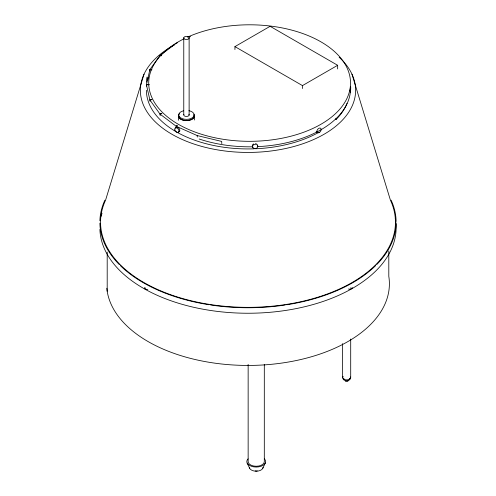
<?xml version="1.0" encoding="UTF-8"?>
<svg xmlns="http://www.w3.org/2000/svg" width="496" height="496" viewBox="0 0 496 496"><rect width="100%" height="100%" fill="white"/><g stroke="black" fill="none" stroke-linecap="round" stroke-linejoin="round"><path stroke-width="0.74" d="M147.833 80.16L148.037 78.176M146.587 86.161L146.419 84.785L149.879 69.607L160.028 55.465L176.173 43.319L177.574 42.693M148.13 77.686L148.304 77.159L148.478 77.705M144.026 74.202L105.567 200.192A147.455 85.132 0 0 0 248 307.359A147.455 85.132 0 0 0 390.433 200.192L351.974 74.202M262.806 468.286L265.329 463.004M146.729 82.206L146.494 80.061L147.045 77.06M176.309 127.751L176.173 126.257L177.153 125.389M234.937 49.544L234.937 46.612L270.122 26.3L337.652 65.292L337.652 68.956M234.937 46.612L302.473 85.603L337.652 65.292M160.196 115.624L160.028 114.111L161.305 113.417M149.073 84.37L146.419 84.785L149.879 99.969L160.028 114.111L176.173 126.257L177.27 125.662M150.04 101.314L149.879 99.969L151.739 99.361M160.028 114.111L161.95 113.485M149.879 99.969L151.943 99.646M150.04 71.009L149.879 69.607L151.875 69.595M146.419 84.785L149.166 84.779M161.51 55.688L160.028 55.465L161.126 55.843M149.879 69.607L151.801 69.905M176.173 126.257L197.21 135.575L221.706 141.434L221.786 143.635M335.426 119.369L335.972 119.61A101.581 58.646 0 0 0 347.026 103.348M247.12 463.004L249.649 468.286M197.21 135.575L197.303 137.051M388.802 250.982L388.802 276.334A141.397 81.635 0 0 1 258.317 365.217A141.397 81.635 0 0 1 106.814 288.244M350.703 339.028L350.703 377.555M342.624 343.654L342.624 377.555M335.972 118.234L335.972 119.61M302.473 85.603L302.473 88.536M264.306 364.38L264.306 461.596A8.079 4.662 0 0 1 256.227 466.265A8.079 4.662 0 0 1 248.149 461.596L248.149 364.38M194.525 115.89L194.525 120.013M189.125 38.099A2.691 1.556 0 0 1 184.872 39.209A2.691 1.556 0 0 1 185.343 36.524A2.691 1.556 0 0 1 189.125 38.099L189.125 115.066M183.768 37.789L183.768 114.756M178.368 116.132L178.368 120.255M107.198 252.092L107.198 291.27M351.125 287.854A2.691 1.556 0 0 1 350.486 288.021M352.396 287.581A2.691 1.556 0 0 1 348.434 289.007M145.774 288.232A2.691 1.556 0 0 1 145.229 287.978M147.814 289.515A2.691 1.556 0 0 1 144.59 287.562M175.596 128.166A2.691 1.742 53 0 1 179.099 128.483A2.691 1.742 53 0 1 178.386 131.905M189.404 37.2A2.691 1.742 -53 0 1 190.495 36.543M317.322 132.209A2.691 1.742 -53 0 1 316.212 131.459M253.14 147.436A2.691 2.182 -12.8 0 1 252.414 146.525M252.303 145.967A2.691 2.182 -12.8 0 1 253.58 143.933M255.595 143.518A2.691 2.182 -12.8 0 1 256.246 143.673M257.536 144.882A2.691 2.182 -12.8 0 1 257.641 145.44M339.159 57.232A107.644 62.149 0 0 1 310.961 140.69A107.644 62.149 0 0 1 164.901 129.791A107.644 62.149 0 0 1 174.4 44.938M319.207 132.11A101.581 58.646 0 0 1 255.564 148.769M254.045 148.831A101.581 58.646 0 0 1 146.419 90.284M187.488 37.15A100.911 58.261 0 0 1 349.283 73.941A100.911 58.261 0 0 1 215.121 137.807A100.911 58.261 0 0 1 183.396 39.103M350.529 88.555A100.911 58.261 0 0 1 257.356 146.642M252.7 146.791A100.911 58.261 0 0 1 199.163 139.01M350.567 376.948A4.042 2.331 0 0 1 346.14 379.868A4.042 2.331 0 0 1 343.164 376.39M347.969 380.649A1.345 0.775 0 0 1 346.487 381.622A1.345 0.775 0 0 1 345.501 380.463M349.742 378.578A3.553 2.052 0 0 1 349.178 379.006M344.156 379.006A3.553 2.052 0 0 1 343.238 378.082A3.553 2.052 0 0 0 346.667 380.705A3.553 2.052 0 0 0 350.095 378.126M264.393 458.874A9.424 5.444 0 0 1 256.227 467.04A9.424 5.444 0 0 1 248.062 458.874M263.035 467.269A6.808 3.931 0 0 1 256.227 471.2A6.808 3.931 0 0 1 249.414 467.269M257.263 470.902A2.691 1.556 0 0 1 255.204 470.902M395.262 218.476A148.13 85.523 0 0 1 257.474 313.069A148.13 85.523 0 0 1 99.901 229.406M101.209 216.268A148.13 85.523 0 0 1 102.015 213.237M396.106 223.646A148.13 85.523 0 0 1 376.793 264.473M375.739 265.527A148.13 85.523 0 0 1 286.738 304.773M285.231 305.003A148.13 85.523 0 0 1 210.571 304.972M209.033 304.736A148.13 85.523 0 0 1 120.429 265.695M119.313 264.585A148.13 85.523 0 0 1 99.882 223.132M99.894 220.807A148.13 85.523 0 0 1 104.848 200.241M391.121 200.186A148.13 85.523 0 0 1 396.118 221.321M194.196 114.688A8.079 4.662 0 0 1 185.597 120.652A8.079 4.662 0 0 1 179.347 113.782M193.849 114.75A7.719 4.458 0 0 1 187.649 120.41A7.719 4.458 0 0 1 178.727 116.126M188.902 110.682A7.719 4.458 0 0 1 192.758 117.478A7.719 4.458 0 0 1 180.377 117.664A7.719 4.458 0 0 1 183.625 110.763M188.902 114.272A2.691 1.556 0 0 1 186.527 116.467A2.691 1.556 0 0 1 183.929 114.359M350.114 90.433C350.567 97.669 351.205 79.199 350.114 90.433M174.852 129.952A2.691 1.742 53 0 0 178.486 132.289A2.691 1.742 53 0 0 177.283 128.16A2.691 1.742 53 0 0 174.852 129.952M319.232 132.537A2.691 1.742 -53 0 0 320.788 128.39A2.691 1.742 -53 0 0 317.105 130.361A2.691 1.742 -53 0 0 319.232 132.537M253.878 148.502A2.691 2.182 -12.8 0 0 257.821 146.208A2.691 2.182 -12.8 0 0 253.754 144.702A2.691 2.182 -12.8 0 0 253.878 148.502"/></g></svg>
